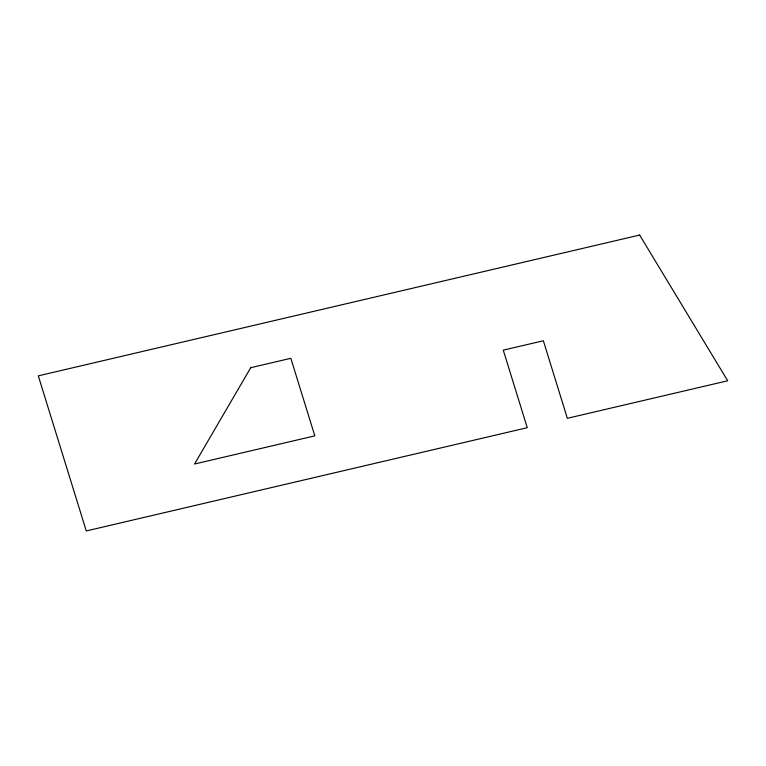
<?xml version="1.0" encoding="UTF-8"?>
<svg xmlns="http://www.w3.org/2000/svg" width="766" height="766" viewBox="0 0 766 766"><rect width="100%" height="100%" fill="white"/><g stroke="black" fill="none" stroke-linecap="round" stroke-linejoin="round"><path stroke-width="1.15" d="M250.741 367.69L194.545 464.014L314.816 435.854L290.831 358.306L250.741 367.69M639.639 235.057L38.3 375.847L86.271 530.943L527.257 427.696L503.272 350.148L543.362 340.765L567.338 418.313L727.7 380.769L639.639 235.057"/></g></svg>
